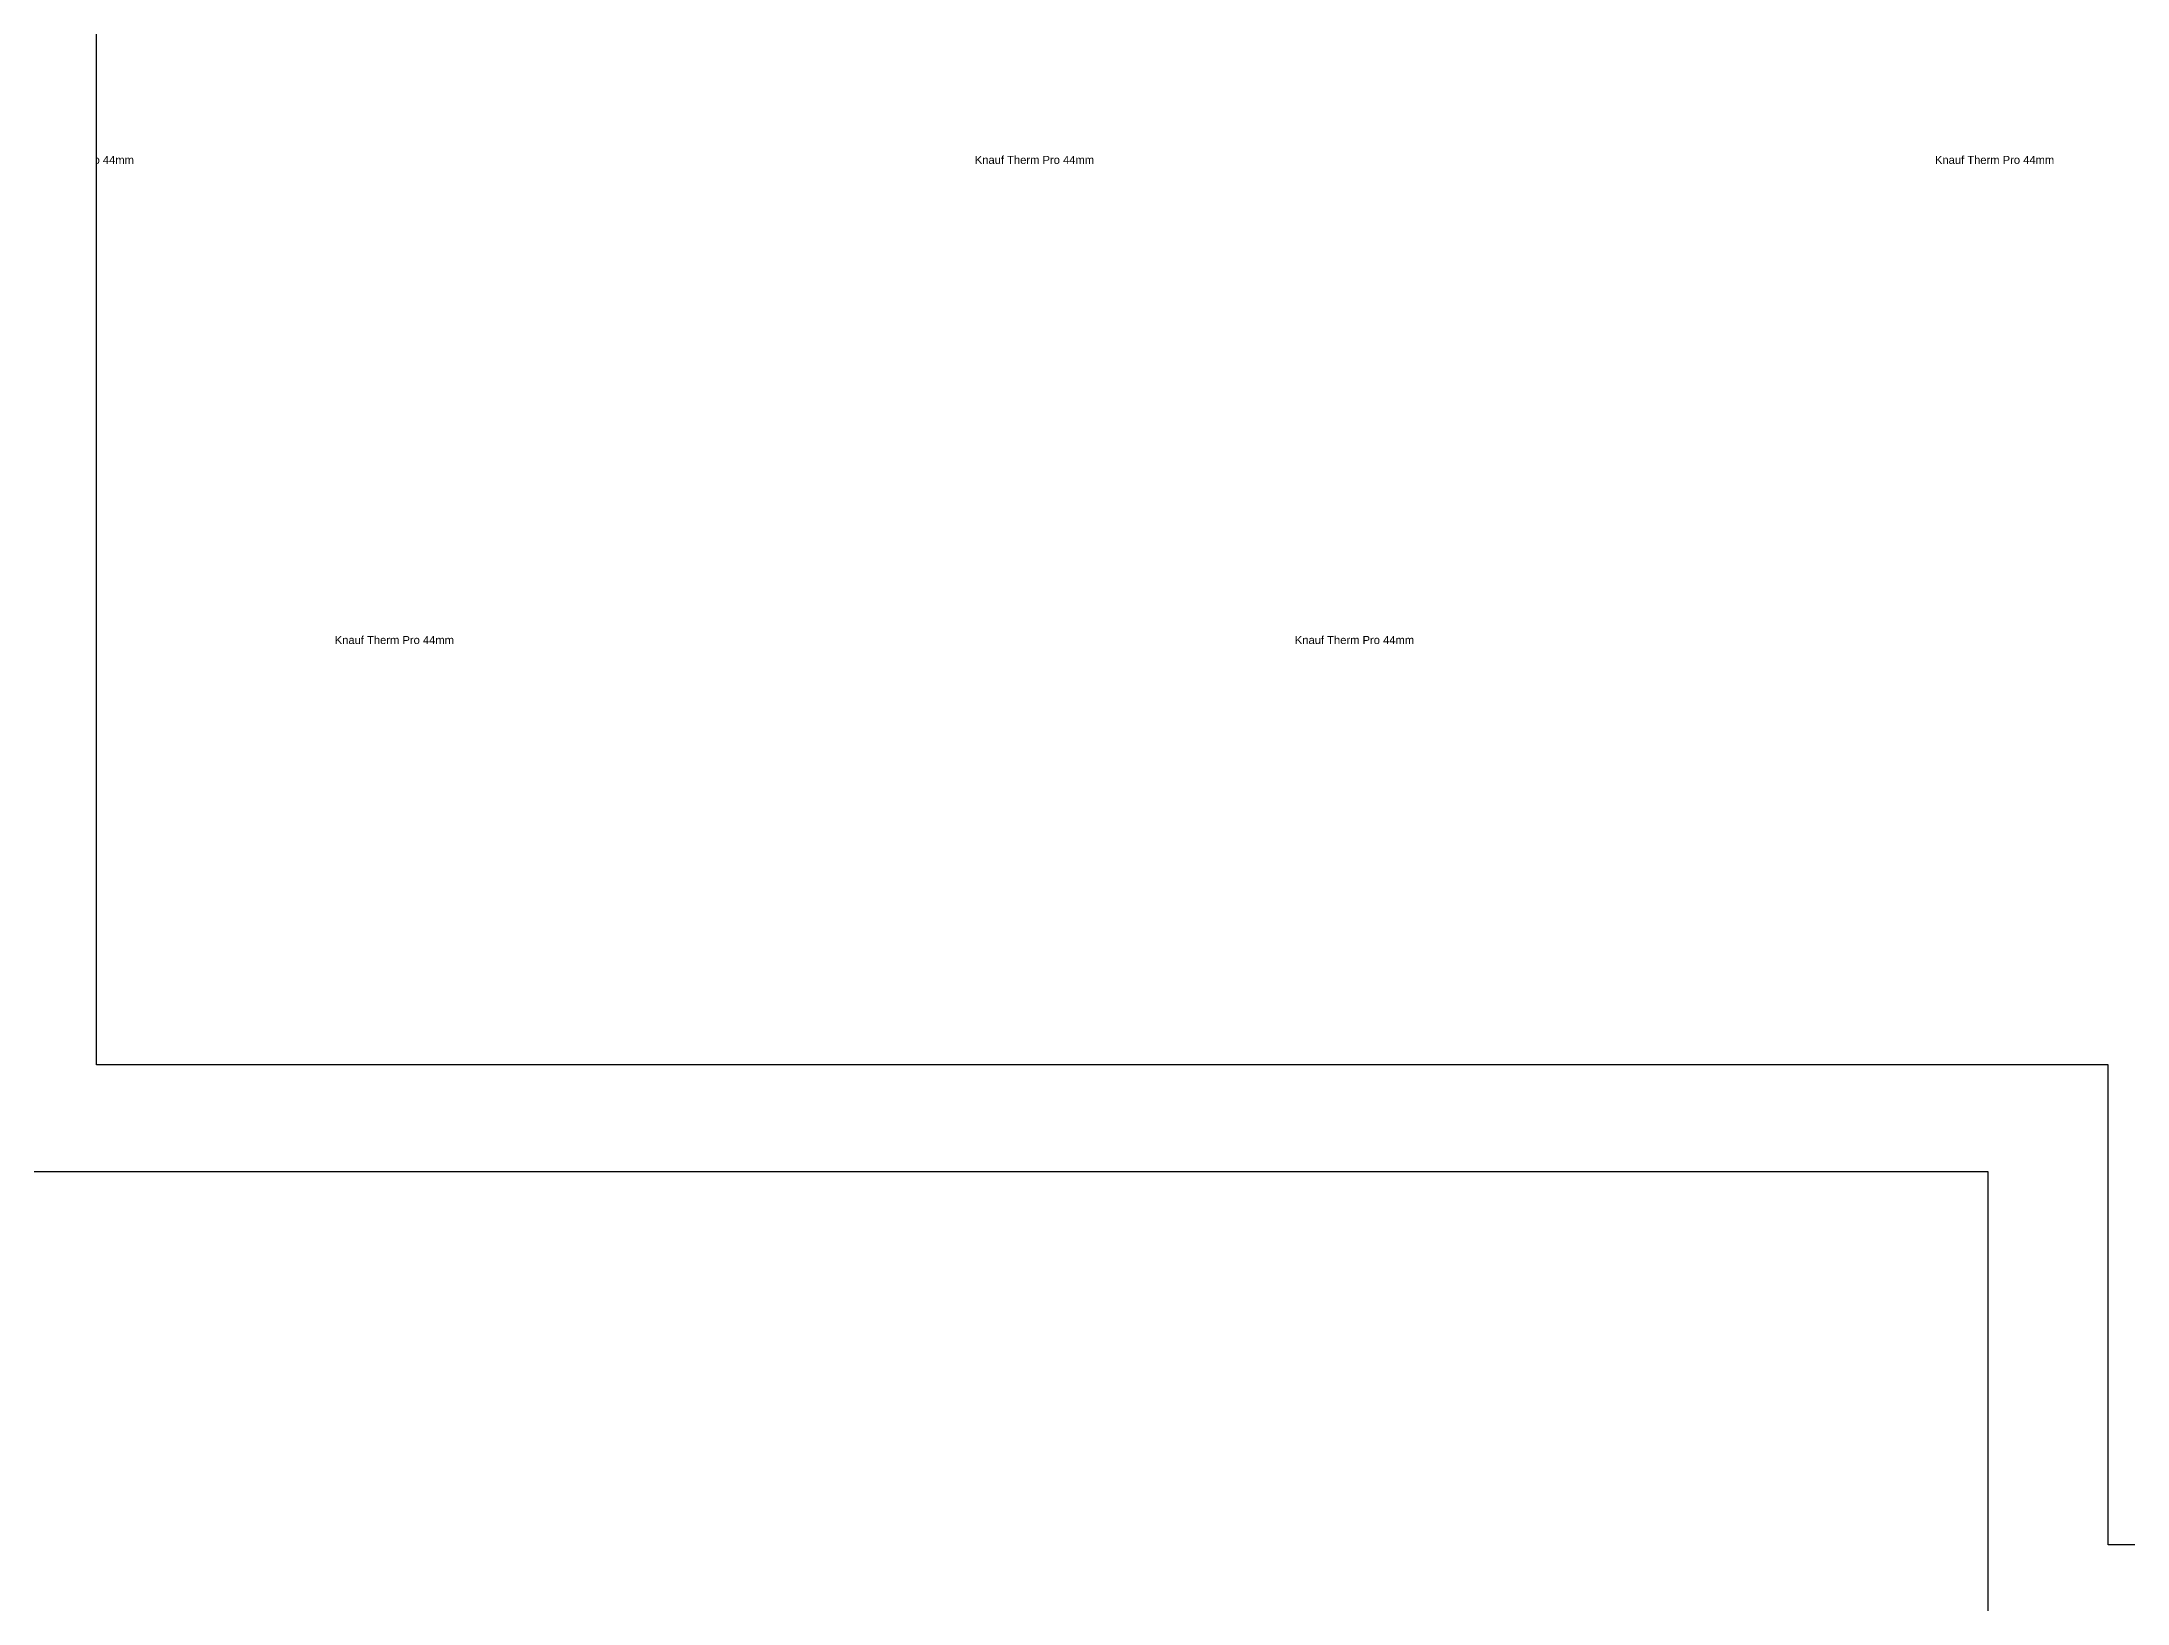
# Model space of a CAD drawing. Header units: inches. Extents: x 13098 to 26823, y 3125 to 10575.
# Drawn here: x 22596 to 25203, y 6522 to 8474 of the extents above; entities that cross this region are included whole.
import ezdxf
from ezdxf.xclip import XClip

# ---------------------------------------------------------------- set-up
doc = ezdxf.new("R2010")
doc.units = ezdxf.units.IN
doc.header["$MEASUREMENT"] = 0
doc.header["$XCLIPFRAME"] = 0
doc.layers.get('0').update_dxf_attribs({"true_color": 0xc2ced6})
doc.layers.add('Cabinet HFSupp', color=7, linetype='Continuous', true_color=0xfba904)
doc.styles.get("Standard").update_dxf_attribs({"font": 'arial.ttf'})

# ---------------------------------------------------------------- blocks, each defined once
blk = doc.blocks.new('Knauf Thermo (HotFloor Sipplier)')
at = {"insert": (513.6, 329.8, 45), "char_height": 10, "attachment_point": 1}
blk.add_mtext_dynamic_manual_height_columns('Knauf Therm Pro 44mm', width=1057.296, gutter_width=1, heights=[0], dxfattribs=at)

msp = doc.modelspace()

# ---------------------------------------------------------------- linework, layer by layer
at = {"elevation": 250}
msp.add_lwpolyline([(25029, 7061), (22515, 7061), (22515, 10425), (15398, 10425), (15398, 3125), (20328, 3125), (20328, 6195), (25029, 6195), (25029, 7061)], dxfattribs=at)
at = {"layer": 'Cabinet HFSupp', "elevation": 250}
msp.add_lwpolyline([(25179, 6595), (25179, 7195), (22665, 7195), (22665, 10425), (26823, 10425), (26823, 6595), (25179, 6595)], dxfattribs=at)

# ---------------------------------------------------------------- block references
at = {"layer": 'Cabinet HFSupp'}
ref = msp.add_blockref('Knauf Thermo (HotFloor Sipplier)', (22049, 8001, 272), dxfattribs=at)
XClip(ref).set_block_clipping_path([(3129.9999999999, -1406.0000000001), (3129.9999999999, -806.0000000001), (615.9999999999, -806.0000000001), (615.9999999999, 2423.9999999999), (4773.9999999999, 2423.9999999999), (4773.9999999999, -1406.0000000001)])
ref = msp.add_blockref('Knauf Thermo (HotFloor Sipplier)', (23249, 8001, 272), dxfattribs=at)
XClip(ref).set_block_clipping_path([(1929.9999999999, -1406.0000000001), (1929.9999999999, -806.0000000001), (-584.0000000001, -806.0000000001), (-584.0000000001, 2423.9999999999), (3573.9999999999, 2423.9999999999), (3574, -1406.0000000001)])
ref = msp.add_blockref('Knauf Thermo (HotFloor Sipplier)', (24449, 8001, 272), dxfattribs=at)
XClip(ref).set_block_clipping_path([(730, -1406), (730, -806), (-1784, -806), (-1784, 2424), (2374, 2424), (2374, -1406)])
ref = msp.add_blockref('Knauf Thermo (HotFloor Sipplier)', (22449, 7401, 272), dxfattribs=at)
XClip(ref).set_block_clipping_path([(2729.9999999999, -806.0000000001), (2729.9999999999, -206.0000000001), (215.9999999999, -206.0000000001), (215.9999999999, 3023.9999999999), (4373.9999999999, 3023.9999999999), (4373.9999999999, -806.0000000001)])
ref = msp.add_blockref('Knauf Thermo (HotFloor Sipplier)', (23649, 7401, 272), dxfattribs=at)
XClip(ref).set_block_clipping_path([(1529.9999999999, -806), (1529.9999999999, -206), (-984.0000000001, -206), (-984.0000000001, 3024), (3173.9999999999, 3024), (3174, -806)])
ref = msp.add_blockref('Knauf Thermo (HotFloor Sipplier)', (22049, 6801, 272), dxfattribs=at)
XClip(ref).set_block_clipping_path([(3129.9999999999, -206.0000000001), (3129.9999999999, 393.9999999999), (615.9999999999, 393.9999999999), (615.9999999999, 3623.9999999999), (4773.9999999999, 3623.9999999999), (4773.9999999999, -206.0000000001)])
ref = msp.add_blockref('Knauf Thermo (HotFloor Sipplier)', (23249, 6801, 272), dxfattribs=at)
XClip(ref).set_block_clipping_path([(1929.9999999999, -206.0000000001), (1929.9999999999, 393.9999999999), (-584.0000000001, 393.9999999999), (-584.0000000001, 3623.9999999999), (3573.9999999999, 3623.9999999999), (3574, -206.0000000001)])
ref = msp.add_blockref('Knauf Thermo (HotFloor Sipplier)', (24449, 6801, 272), dxfattribs=at)
XClip(ref).set_block_clipping_path([(730, -206), (730, 394), (-1784, 394), (-1784, 3624), (2374, 3624), (2374, -206)])

doc.saveas('drawing.dxf')
